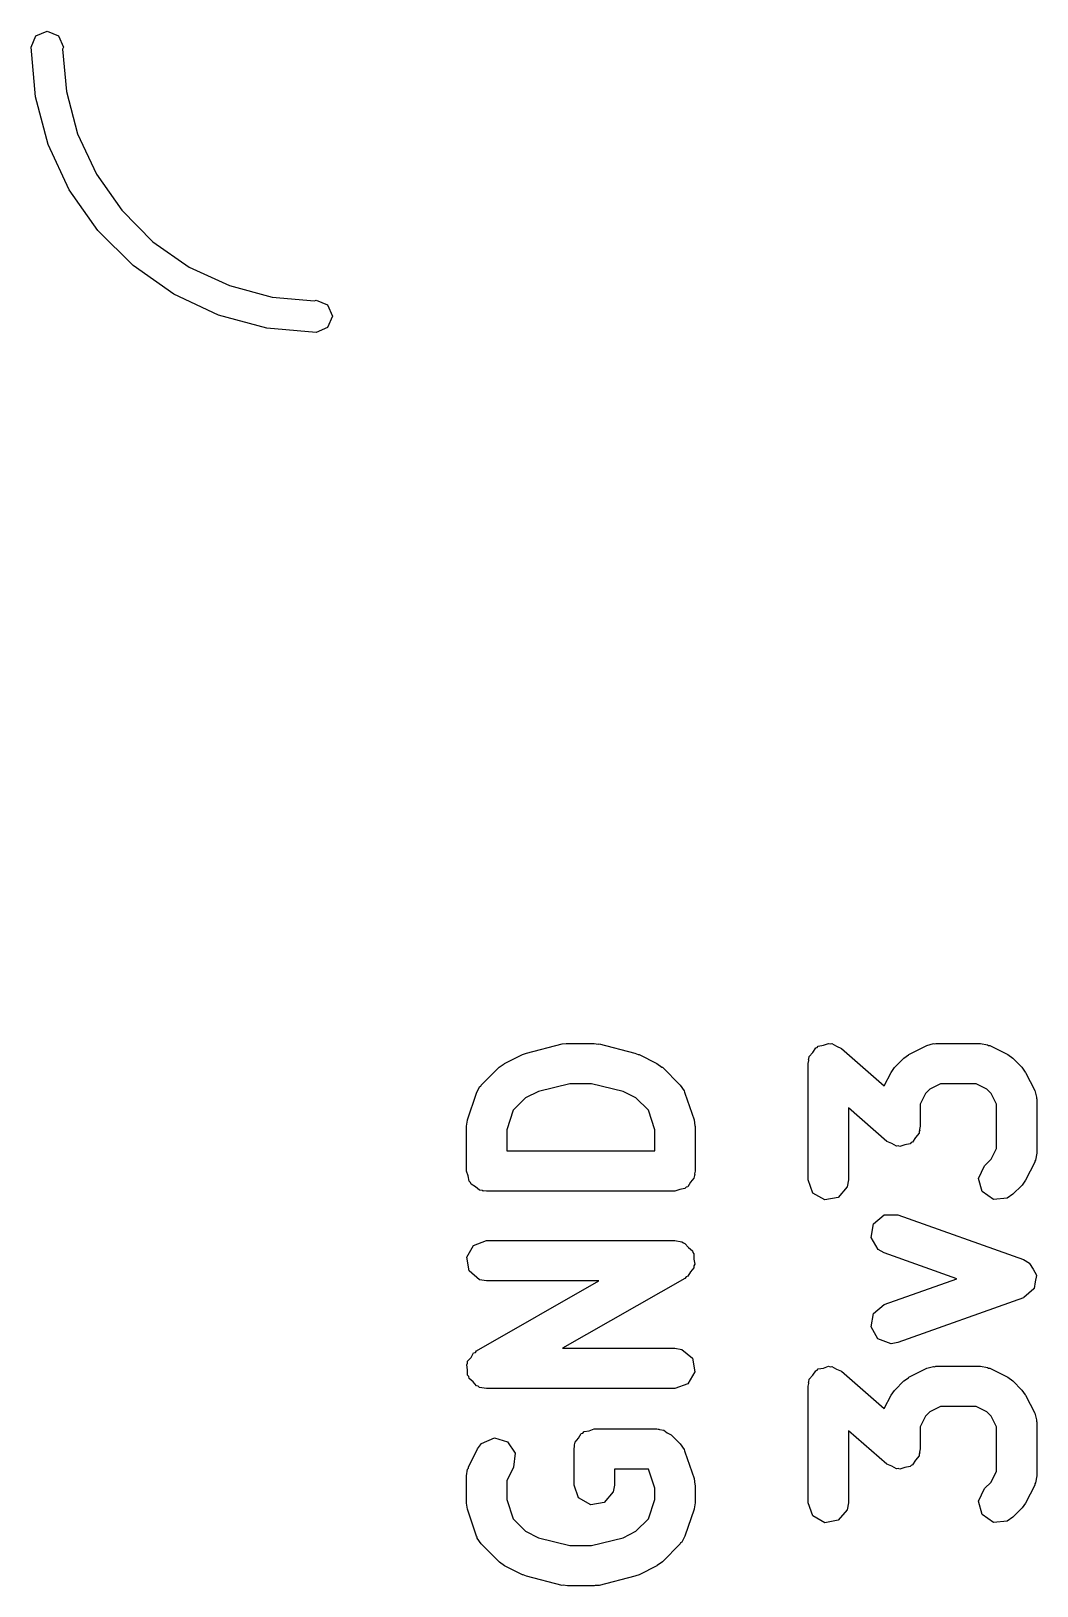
# Model space of a CAD drawing. Extents: x 134.2 to 161.8, y -113.7 to -84.1.
# Drawn here: x 138.26 to 142, y -111.27 to -105.49 of the extents above; entities that cross this region are included whole.
import ezdxf

# ---------------------------------------------------------------- set-up
doc = ezdxf.new("R2010")
doc.units = 0
doc.layers.add('BLACK', color=7, linetype='CONTINUOUS')

msp = doc.modelspace()

# ---------------------------------------------------------------- linework, layer by layer
at = {"layer": 'BLACK', "linetype": 'CONTINUOUS'}
for p, q in [((138.259, -105.554), (138.277, -105.511)), ((138.277, -105.511), (138.319, -105.494)), ((138.319, -105.494), (138.361, -105.511)), ((138.361, -105.511), (138.379, -105.554)), ((138.275, -105.738), (138.259, -105.554)), ((138.259, -105.554), (138.259, -105.554)), ((138.379, -105.554), (138.376, -105.561)), ((138.376, -105.561), (138.39, -105.718)), ((138.323, -105.916), (138.275, -105.738)), ((138.39, -105.718), (138.432, -105.876)), ((138.432, -105.876), (138.502, -106.026)), ((138.401, -106.084), (138.323, -105.916)), ((138.502, -106.026), (138.596, -106.16)), ((138.507, -106.235), (138.401, -106.084)), ((138.596, -106.16), (138.712, -106.277)), ((138.638, -106.366), (138.507, -106.235)), ((138.712, -106.277), (138.847, -106.371)), ((138.789, -106.472), (138.638, -106.366)), ((138.847, -106.371), (138.996, -106.44)), ((138.996, -106.44), (139.155, -106.483)), ((138.956, -106.55), (138.789, -106.472)), ((139.155, -106.483), (139.312, -106.497)), ((139.312, -106.497), (139.319, -106.494)), ((139.319, -106.494), (139.361, -106.511)), ((139.361, -106.511), (139.379, -106.554)), ((139.135, -106.598), (138.956, -106.55)), ((139.379, -106.554), (139.361, -106.596)), ((139.319, -106.614), (139.135, -106.598)), ((139.361, -106.596), (139.319, -106.614)), ((140.018, -109.332), (140.085, -109.298)), ((140.085, -109.298), (140.097, -109.295)), ((140.097, -109.295), (140.1, -109.293)), ((140.1, -109.293), (140.233, -109.259)), ((140.233, -109.259), (140.248, -109.258)), ((140.248, -109.258), (140.252, -109.257)), ((140.252, -109.257), (140.352, -109.257)), ((140.352, -109.257), (140.366, -109.26)), ((140.366, -109.26), (140.37, -109.259)), ((140.37, -109.259), (140.503, -109.293)), ((140.503, -109.293), (140.515, -109.298)), ((140.515, -109.298), (140.519, -109.298)), ((140.519, -109.298), (140.585, -109.332)), ((141.151, -109.306), (141.164, -109.291)), ((141.164, -109.291), (141.175, -109.274)), ((141.175, -109.274), (141.18, -109.272)), ((141.18, -109.272), (141.184, -109.267)), ((141.184, -109.267), (141.204, -109.264)), ((141.204, -109.264), (141.223, -109.257)), ((141.223, -109.257), (141.229, -109.259)), ((141.229, -109.259), (141.235, -109.258)), ((141.235, -109.258), (141.252, -109.268)), ((141.252, -109.268), (141.271, -109.276)), ((141.271, -109.276), (141.43, -109.415)), ((141.52, -109.3), (141.521, -109.298)), ((141.521, -109.298), (141.588, -109.265)), ((141.588, -109.265), (141.613, -109.258)), ((141.613, -109.258), (141.617, -109.259)), ((141.617, -109.259), (141.622, -109.257)), ((141.622, -109.257), (141.788, -109.257)), ((141.788, -109.257), (141.814, -109.262)), ((141.814, -109.262), (141.817, -109.265)), ((141.817, -109.265), (141.822, -109.265)), ((141.822, -109.265), (141.889, -109.298)), ((141.889, -109.298), (141.907, -109.312)), ((139.932, -109.412), (139.999, -109.346)), ((139.999, -109.346), (140.017, -109.333)), ((140.017, -109.333), (140.018, -109.332)), ((140.585, -109.332), (140.603, -109.345)), ((140.603, -109.345), (140.605, -109.346)), ((140.605, -109.346), (140.671, -109.412)), ((141.147, -109.332), (141.149, -109.321)), ((141.147, -109.765), (141.147, -109.332)), ((141.148, -109.318), (141.15, -109.315)), ((141.149, -109.321), (141.148, -109.318)), ((141.15, -109.315), (141.151, -109.306)), ((141.455, -109.365), (141.468, -109.347)), ((141.468, -109.347), (141.469, -109.346)), ((141.469, -109.346), (141.502, -109.312)), ((141.502, -109.312), (141.52, -109.3)), ((141.907, -109.312), (141.908, -109.312)), ((141.908, -109.312), (141.941, -109.346)), ((141.941, -109.346), (141.954, -109.364)), ((139.93, -109.416), (139.932, -109.412)), ((140.261, -109.407), (140.145, -109.436)), ((140.342, -109.407), (140.261, -109.407)), ((140.459, -109.436), (140.342, -109.407)), ((140.671, -109.412), (140.686, -109.434)), ((141.43, -109.415), (141.455, -109.365)), ((141.639, -109.407), (141.599, -109.427)), ((141.771, -109.407), (141.639, -109.407)), ((141.811, -109.427), (141.771, -109.407)), ((141.954, -109.364), (141.955, -109.365)), ((141.955, -109.365), (141.989, -109.432)), ((139.881, -109.542), (139.914, -109.442)), ((139.914, -109.442), (139.926, -109.419)), ((139.926, -109.419), (139.93, -109.416)), ((140.096, -109.46), (140.051, -109.506)), ((140.145, -109.436), (140.096, -109.46)), ((140.507, -109.46), (140.459, -109.436)), ((140.553, -109.506), (140.507, -109.46)), ((140.686, -109.434), (140.687, -109.438)), ((140.687, -109.438), (140.689, -109.442)), ((140.689, -109.442), (140.723, -109.542)), ((141.583, -109.443), (141.563, -109.483)), ((141.599, -109.427), (141.583, -109.443)), ((141.827, -109.443), (141.811, -109.427)), ((141.847, -109.483), (141.827, -109.443)), ((141.989, -109.432), (141.996, -109.457)), ((141.996, -109.457), (141.995, -109.461)), ((141.995, -109.461), (141.997, -109.465)), ((141.997, -109.465), (141.997, -109.665)), ((140.051, -109.506), (140.027, -109.578)), ((140.577, -109.578), (140.553, -109.506)), ((141.439, -109.622), (141.297, -109.497)), ((141.297, -109.497), (141.297, -109.765)), ((141.563, -109.483), (141.563, -109.565)), ((141.847, -109.648), (141.847, -109.483)), ((139.877, -109.565), (139.881, -109.543)), ((139.877, -109.732), (139.877, -109.565)), ((139.881, -109.543), (139.881, -109.542)), ((140.027, -109.578), (140.027, -109.657)), ((140.577, -109.657), (140.577, -109.578)), ((140.723, -109.542), (140.726, -109.564)), ((140.726, -109.564), (140.727, -109.565)), ((140.727, -109.565), (140.727, -109.732)), ((141.56, -109.583), (141.559, -109.591)), ((141.562, -109.58), (141.56, -109.583)), ((141.563, -109.565), (141.561, -109.577)), ((141.561, -109.577), (141.562, -109.58)), ((141.458, -109.629), (141.439, -109.622)), ((141.475, -109.639), (141.458, -109.629)), ((141.481, -109.638), (141.475, -109.639)), ((141.487, -109.64), (141.481, -109.638)), ((141.506, -109.634), (141.487, -109.64)), ((141.526, -109.63), (141.506, -109.634)), ((141.53, -109.626), (141.526, -109.63)), ((141.535, -109.624), (141.53, -109.626)), ((141.546, -109.607), (141.535, -109.624)), ((141.559, -109.591), (141.546, -109.607)), ((140.027, -109.657), (140.577, -109.657)), ((141.802, -109.712), (141.827, -109.688)), ((141.827, -109.688), (141.847, -109.648)), ((141.989, -109.699), (141.955, -109.766)), ((141.992, -109.691), (141.989, -109.695)), ((141.989, -109.695), (141.989, -109.699)), ((141.997, -109.665), (141.992, -109.691)), ((139.883, -109.75), (139.877, -109.732)), ((139.887, -109.77), (139.883, -109.75)), ((140.722, -109.758), (140.71, -109.773)), ((140.724, -109.748), (140.722, -109.758)), ((140.726, -109.745), (140.724, -109.748)), ((140.727, -109.732), (140.725, -109.742)), ((140.725, -109.742), (140.726, -109.745)), ((141.78, -109.759), (141.802, -109.712)), ((141.794, -109.808), (141.78, -109.759)), ((139.892, -109.774), (139.887, -109.77)), ((139.894, -109.78), (139.892, -109.774)), ((139.911, -109.79), (139.894, -109.78)), ((139.926, -109.803), (139.911, -109.79)), ((139.936, -109.804), (139.926, -109.803)), ((139.939, -109.806), (139.936, -109.804)), ((139.942, -109.805), (139.939, -109.806)), ((139.952, -109.807), (139.942, -109.805)), ((140.652, -109.807), (139.952, -109.807)), ((140.67, -109.8), (140.652, -109.807)), ((140.689, -109.797), (140.67, -109.8)), ((140.694, -109.792), (140.689, -109.797)), ((140.7, -109.79), (140.694, -109.792)), ((140.71, -109.773), (140.7, -109.79)), ((141.164, -109.814), (141.147, -109.765)), ((141.209, -109.839), (141.164, -109.814)), ((141.292, -109.791), (141.259, -109.83)), ((141.297, -109.765), (141.292, -109.791)), ((141.836, -109.838), (141.794, -109.808)), ((141.908, -109.818), (141.887, -109.833)), ((141.941, -109.785), (141.908, -109.818)), ((141.942, -109.784), (141.941, -109.785)), ((141.955, -109.766), (141.942, -109.784)), ((141.259, -109.83), (141.209, -109.839)), ((141.887, -109.833), (141.836, -109.838)), ((141.381, -109.979), (141.39, -109.928)), ((141.39, -109.928), (141.429, -109.895)), ((141.429, -109.895), (141.48, -109.895)), ((141.48, -109.895), (141.947, -110.061)), ((139.903, -110.008), (139.952, -109.99)), ((139.952, -109.99), (140.652, -109.99)), ((140.652, -109.99), (140.677, -109.995)), ((141.407, -110.023), (141.381, -109.979)), ((139.878, -110.052), (139.903, -110.008)), ((140.677, -109.995), (140.683, -109.999)), ((140.683, -109.999), (140.689, -110.001)), ((140.689, -110.001), (140.702, -110.016)), ((140.702, -110.016), (140.717, -110.028)), ((140.717, -110.028), (140.718, -110.035)), ((140.718, -110.035), (140.722, -110.04)), ((140.722, -110.04), (140.722, -110.059)), ((141.43, -110.036), (141.407, -110.023)), ((141.699, -110.132), (141.43, -110.036)), ((139.887, -110.103), (139.878, -110.052)), ((139.926, -110.136), (139.887, -110.103)), ((140.71, -110.106), (140.7, -110.123)), ((140.722, -110.091), (140.71, -110.106)), ((140.722, -110.059), (140.726, -110.078)), ((140.726, -110.078), (140.722, -110.084)), ((140.722, -110.084), (140.722, -110.091)), ((141.947, -110.061), (141.97, -110.074)), ((141.97, -110.074), (141.97, -110.075)), ((141.97, -110.075), (141.97, -110.075)), ((141.97, -110.075), (141.983, -110.097)), ((141.983, -110.097), (141.995, -110.119)), ((139.914, -110.4), (140.369, -110.14)), ((139.952, -110.14), (139.926, -110.136)), ((140.369, -110.14), (139.952, -110.14)), ((140.689, -110.131), (140.234, -110.39)), ((140.693, -110.125), (140.689, -110.131)), ((140.7, -110.123), (140.693, -110.125)), ((141.43, -110.228), (141.699, -110.132)), ((141.991, -110.144), (141.987, -110.169)), ((141.996, -110.12), (141.991, -110.144)), ((141.995, -110.119), (141.995, -110.119)), ((141.995, -110.119), (141.996, -110.12)), ((141.947, -110.203), (141.48, -110.369)), ((141.948, -110.202), (141.947, -110.202)), ((141.947, -110.202), (141.947, -110.203)), ((141.967, -110.186), (141.948, -110.202)), ((141.986, -110.17), (141.967, -110.186)), ((141.987, -110.169), (141.986, -110.17)), ((141.986, -110.17), (141.986, -110.17)), ((141.381, -110.311), (141.39, -110.261)), ((141.39, -110.261), (141.43, -110.228)), ((141.406, -110.356), (141.381, -110.311)), ((140.234, -110.39), (140.652, -110.39)), ((140.652, -110.39), (140.677, -110.395)), ((140.677, -110.395), (140.717, -110.428)), ((141.455, -110.374), (141.406, -110.356)), ((141.48, -110.369), (141.455, -110.374)), ((139.878, -110.452), (139.881, -110.446)), ((139.881, -110.471), (139.878, -110.452)), ((139.881, -110.439), (139.894, -110.425)), ((139.881, -110.446), (139.881, -110.439)), ((139.894, -110.425), (139.903, -110.408)), ((139.903, -110.408), (139.91, -110.406)), ((139.91, -110.406), (139.914, -110.4)), ((140.717, -110.428), (140.726, -110.478)), ((139.881, -110.491), (139.881, -110.471)), ((139.886, -110.496), (139.881, -110.491)), ((139.887, -110.503), (139.886, -110.496)), ((139.902, -110.515), (139.887, -110.503)), ((140.726, -110.478), (140.7, -110.523)), ((141.15, -110.515), (141.151, -110.506)), ((141.151, -110.506), (141.164, -110.491)), ((141.164, -110.491), (141.175, -110.474)), ((141.175, -110.474), (141.18, -110.472)), ((141.18, -110.472), (141.184, -110.467)), ((141.184, -110.467), (141.204, -110.464)), ((141.204, -110.464), (141.223, -110.457)), ((141.223, -110.457), (141.229, -110.459)), ((141.229, -110.459), (141.235, -110.458)), ((141.235, -110.458), (141.252, -110.468)), ((141.252, -110.468), (141.271, -110.476)), ((141.271, -110.476), (141.43, -110.615)), ((141.469, -110.546), (141.502, -110.512)), ((141.502, -110.512), (141.52, -110.5)), ((141.52, -110.5), (141.521, -110.498)), ((141.521, -110.498), (141.588, -110.465)), ((141.588, -110.465), (141.613, -110.458)), ((141.613, -110.458), (141.617, -110.459)), ((141.617, -110.459), (141.622, -110.457)), ((141.622, -110.457), (141.788, -110.457)), ((141.788, -110.457), (141.814, -110.462)), ((141.814, -110.462), (141.817, -110.465)), ((141.817, -110.465), (141.822, -110.465)), ((141.822, -110.465), (141.889, -110.498)), ((141.889, -110.498), (141.907, -110.512)), ((141.907, -110.512), (141.908, -110.512)), ((141.908, -110.512), (141.941, -110.546)), ((139.914, -110.53), (139.902, -110.515)), ((139.921, -110.531), (139.914, -110.53)), ((139.926, -110.536), (139.921, -110.531)), ((139.952, -110.54), (139.926, -110.536)), ((140.652, -110.54), (139.952, -110.54)), ((140.7, -110.523), (140.652, -110.54)), ((141.147, -110.532), (141.149, -110.521)), ((141.147, -110.965), (141.147, -110.532)), ((141.148, -110.518), (141.15, -110.515)), ((141.149, -110.521), (141.148, -110.518)), ((141.43, -110.615), (141.455, -110.565)), ((141.455, -110.565), (141.468, -110.547)), ((141.468, -110.547), (141.469, -110.546)), ((141.941, -110.546), (141.954, -110.564)), ((141.954, -110.564), (141.955, -110.565)), ((141.955, -110.565), (141.989, -110.632)), ((141.599, -110.627), (141.583, -110.643)), ((141.639, -110.607), (141.599, -110.627)), ((141.771, -110.607), (141.639, -110.607)), ((141.811, -110.627), (141.771, -110.607)), ((141.827, -110.643), (141.811, -110.627)), ((141.583, -110.643), (141.563, -110.683)), ((141.563, -110.683), (141.563, -110.765)), ((141.847, -110.683), (141.827, -110.643)), ((141.847, -110.848), (141.847, -110.683)), ((141.989, -110.632), (141.996, -110.657)), ((141.996, -110.657), (141.995, -110.661)), ((141.995, -110.661), (141.997, -110.665)), ((141.997, -110.665), (141.997, -110.865)), ((139.918, -110.765), (139.933, -110.744)), ((139.933, -110.744), (139.981, -110.724)), ((139.981, -110.724), (140.03, -110.739)), ((140.03, -110.739), (140.058, -110.781)), ((140.279, -110.75), (140.281, -110.74)), ((140.281, -110.74), (140.294, -110.725)), ((140.294, -110.725), (140.303, -110.708)), ((140.303, -110.708), (140.31, -110.706)), ((140.31, -110.706), (140.314, -110.7)), ((140.314, -110.7), (140.333, -110.697)), ((140.333, -110.697), (140.352, -110.69)), ((140.352, -110.69), (140.585, -110.69)), ((140.585, -110.69), (140.59, -110.691)), ((140.59, -110.691), (140.592, -110.691)), ((140.592, -110.691), (140.595, -110.692)), ((140.595, -110.692), (140.611, -110.695)), ((140.611, -110.695), (140.623, -110.705)), ((140.623, -110.705), (140.638, -110.712)), ((140.638, -110.712), (140.671, -110.746)), ((141.439, -110.822), (141.297, -110.697)), ((141.297, -110.697), (141.297, -110.965)), ((139.885, -110.832), (139.918, -110.765)), ((140.058, -110.781), (140.052, -110.832)), ((140.277, -110.765), (140.278, -110.756)), ((140.277, -110.899), (140.277, -110.765)), ((140.278, -110.752), (140.279, -110.75)), ((140.278, -110.756), (140.278, -110.752)), ((140.671, -110.746), (140.686, -110.767)), ((140.686, -110.767), (140.687, -110.772)), ((140.687, -110.772), (140.689, -110.775)), ((140.689, -110.775), (140.723, -110.875)), ((141.559, -110.791), (141.546, -110.807)), ((141.56, -110.783), (141.559, -110.791)), ((141.562, -110.78), (141.56, -110.783)), ((141.563, -110.765), (141.561, -110.777)), ((141.561, -110.777), (141.562, -110.78)), ((139.877, -110.865), (139.881, -110.84)), ((139.881, -110.84), (139.884, -110.836)), ((139.884, -110.836), (139.885, -110.832)), ((140.052, -110.832), (140.027, -110.883)), ((140.553, -110.84), (140.427, -110.84)), ((140.427, -110.84), (140.427, -110.899)), ((140.577, -110.911), (140.553, -110.84)), ((141.458, -110.829), (141.439, -110.822)), ((141.475, -110.839), (141.458, -110.829)), ((141.481, -110.838), (141.475, -110.839)), ((141.487, -110.84), (141.481, -110.838)), ((141.506, -110.834), (141.487, -110.84)), ((141.526, -110.83), (141.506, -110.834)), ((141.53, -110.826), (141.526, -110.83)), ((141.535, -110.824), (141.53, -110.826)), ((141.546, -110.807), (141.535, -110.824)), ((141.827, -110.888), (141.847, -110.848)), ((139.877, -110.965), (139.877, -110.865)), ((140.027, -110.883), (140.027, -110.953)), ((140.294, -110.947), (140.277, -110.899)), ((140.427, -110.899), (140.422, -110.924)), ((140.577, -110.953), (140.577, -110.911)), ((140.723, -110.875), (140.726, -110.897)), ((140.726, -110.897), (140.727, -110.899)), ((140.727, -110.899), (140.727, -110.965)), ((141.78, -110.959), (141.802, -110.912)), ((141.802, -110.912), (141.827, -110.888)), ((141.989, -110.899), (141.955, -110.966)), ((141.992, -110.891), (141.989, -110.895)), ((141.989, -110.895), (141.989, -110.899)), ((141.997, -110.865), (141.992, -110.891)), ((139.877, -110.967), (139.877, -110.965)), ((139.881, -110.989), (139.877, -110.967)), ((140.027, -110.953), (140.051, -111.025)), ((140.339, -110.973), (140.294, -110.947)), ((140.389, -110.964), (140.339, -110.973)), ((140.422, -110.924), (140.389, -110.964)), ((140.553, -111.025), (140.577, -110.953)), ((140.727, -110.965), (140.723, -110.988)), ((141.164, -111.014), (141.147, -110.965)), ((141.297, -110.965), (141.292, -110.991)), ((141.794, -111.008), (141.78, -110.959)), ((141.955, -110.966), (141.942, -110.984)), ((139.914, -111.089), (139.881, -110.989)), ((140.051, -111.025), (140.096, -111.07)), ((140.507, -111.07), (140.553, -111.025)), ((140.723, -110.989), (140.689, -111.089)), ((140.723, -110.988), (140.723, -110.989)), ((141.209, -111.039), (141.164, -111.014)), ((141.259, -111.03), (141.209, -111.039)), ((141.292, -110.991), (141.259, -111.03)), ((141.836, -111.038), (141.794, -111.008)), ((141.887, -111.033), (141.836, -111.038)), ((141.908, -111.018), (141.887, -111.033)), ((141.941, -110.985), (141.908, -111.018)), ((141.942, -110.984), (141.941, -110.985)), ((139.917, -111.093), (139.914, -111.089)), ((140.096, -111.07), (140.145, -111.095)), ((140.459, -111.095), (140.507, -111.07)), ((140.689, -111.089), (140.677, -111.112)), ((139.917, -111.097), (139.917, -111.093)), ((139.932, -111.118), (139.917, -111.097)), ((139.999, -111.185), (139.932, -111.118)), ((140.145, -111.095), (140.261, -111.124)), ((140.261, -111.124), (140.342, -111.124)), ((140.342, -111.124), (140.459, -111.095)), ((140.671, -111.118), (140.605, -111.185)), ((140.673, -111.114), (140.671, -111.118)), ((140.677, -111.112), (140.673, -111.114)), ((140, -111.186), (139.999, -111.185)), ((140.018, -111.199), (140, -111.186)), ((140.085, -111.233), (140.018, -111.199)), ((140.585, -111.199), (140.519, -111.233)), ((140.586, -111.198), (140.585, -111.199)), ((140.605, -111.185), (140.586, -111.198)), ((140.088, -111.233), (140.085, -111.233)), ((140.1, -111.238), (140.088, -111.233)), ((140.233, -111.272), (140.1, -111.238)), ((140.503, -111.238), (140.37, -111.272)), ((140.506, -111.236), (140.503, -111.238)), ((140.519, -111.233), (140.506, -111.236)), ((140.237, -111.271), (140.233, -111.272)), ((140.252, -111.274), (140.237, -111.271)), ((140.352, -111.274), (140.252, -111.274)), ((140.355, -111.273), (140.352, -111.274)), ((140.37, -111.272), (140.355, -111.273))]:
    msp.add_line(p, q, dxfattribs=at)

doc.saveas('drawing.dxf')
